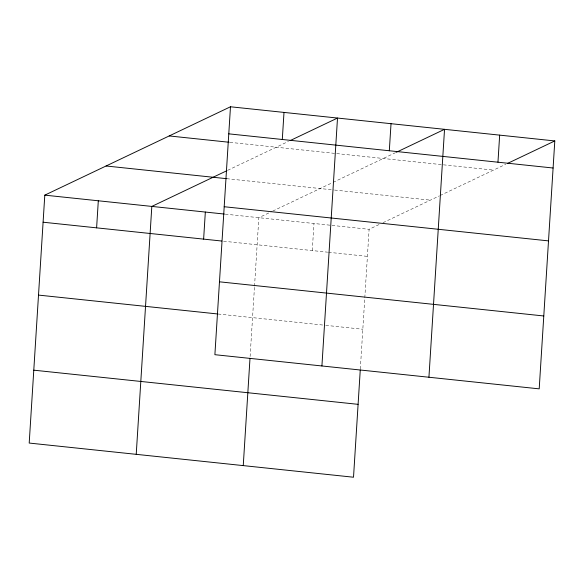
<?xml version="1.0" encoding="UTF-8"?>
<svg xmlns="http://www.w3.org/2000/svg" width="584" height="584" viewBox="0 0 584 584"><rect width="100%" height="100%" fill="white"/><g stroke="black" fill="none" stroke-linecap="round" stroke-linejoin="round"><path stroke-width="0.44" stroke-dasharray="2.92 2.19" d="M250.105 356.539L254.478 287.043M254.536 286.145L258.843 217.693L271.918 211.466M312.272 250.565L313.98 223.497M360.321 369.059L364.744 298.658M364.803 297.76L369.11 229.308L379.731 224.249M227.665 170.324L288.489 141.379M272.735 211.079L332.26 182.755M333.07 182.369L395.514 152.658M383.002 222.694L439.292 195.91M440.102 195.523L505.781 164.272M229.979 142.343L493.524 170.105M226.702 178.689L333.676 189.961M334.581 190.056L430.386 200.144M225.285 214.153L369.11 229.308M223.584 241.221L327.639 252.186M328.544 252.281L367.409 256.369M218.095 314.01L324.865 325.252M325.77 325.346L362.825 329.252"/><path stroke-width="0.88" d="M230.483 106.777L214.89 354.692L539.2 388.856L554.8 140.941L230.483 106.777L44.8 195.144L29.2 443.059L353.517 477.223L360.262 369.964M96.608 227.848L98.309 200.779M136.225 454.33L151.818 206.415L226.855 170.71M203.626 239.119L205.334 212.05M243.251 465.601L249.996 358.35M282.298 139.481L283.999 112.42M321.915 365.971L337.508 118.056L290.124 140.605M389.316 150.76L391.024 123.691M428.933 377.242L444.534 129.327L396.332 152.263M497.962 162.199L499.663 135.138M507.416 163.491L554.8 140.941M228.782 133.845L553.099 168.01M169.207 135.941L229.067 142.248M106.076 165.987L226.702 178.689M224.198 206.729L548.515 240.885M44.8 195.144L224.38 214.058M43.092 222.212L221.767 241.031M219.474 281.817L543.784 315.973M38.508 295.088L217.182 313.915M33.784 370.176L358.101 404.34"/></g></svg>
